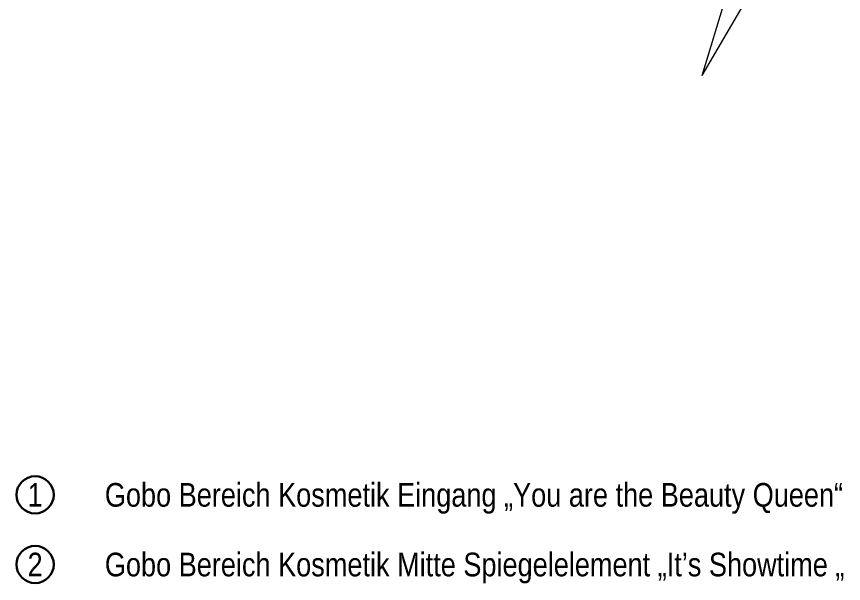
# Model space of a CAD drawing. Header units: millimetres. Extents: x 2027740 to 2136289, y -1533552 to -1491502.
# Drawn here: x 2100359 to 2109255, y -1519152 to -1513049 of the extents above; entities that cross this region are included whole.
import ezdxf
from ezdxf.enums import TextEntityAlignment as Align

# ---------------------------------------------------------------- set-up
doc = ezdxf.new("R2010")
doc.units = ezdxf.units.MM
doc.header["$MEASUREMENT"] = 0
doc.layers.add('01_Grundriss', color=7, linetype='Continuous', lineweight=0)
doc.layers.add('12_Deko', color=7, linetype='Continuous', lineweight=0)
doc.styles.add('Style-Arial Narrow', font='ARIALN.TTF')

# ---------------------------------------------------------------- blocks, each defined once
blk = doc.blocks.new('Nordpfeil')
at = {"color": 0}
for p, q in [((0.069, 16.46), (-2.16, -2.611)), ((0.069, 16.46), (2.298, -2.611)), ((0.069, 3.66), (0.069, -3.54)), ((-3.531, 0.06), (3.669, 0.06))]:
    blk.add_line(p, q, dxfattribs=at)
at = {"color": 0, "flags": 128}
for points in [[(-1.071, 1.512), (-1.071, -1.26), (-0.819, 1.26)], [(-0.693, 1.512), (-1.071, 1.512), (-0.819, 1.26)], [(-1.071, -1.26), (-0.819, -1.26), (-0.819, 1.26)], [(-0.819, 1.26), (0.945, -1.008), (-0.693, 1.512)], [(-0.819, 1.26), (0.819, -1.26), (0.945, -1.008)], [(1.197, -1.26), (1.197, 1.512), (0.945, -1.008)], [(1.197, 1.512), (0.945, 1.512), (0.945, -1.008)], [(0.819, -1.26), (1.197, -1.26), (0.945, -1.008)]]:
    blk.add_lwpolyline(points, close=True, dxfattribs=at)
at = {"color": 0}
blk.add_circle((0.069, 0.06), 3, dxfattribs=at)
blk.add_open_spline([(-2.16, -2.611), (-2.091, -3.18), (-1.611, -3.42), (0.069, -2.94), (1.749, -3.42), (2.229, -3.18), (2.298, -2.611)], degree=3, dxfattribs=at)
at = {"color": 0, "extrusion": (0, 0, -1)}
for points in [[(1.071, 1.512), (1.071, -1.26), (0.819, 1.26)], [(0.693, 1.512), (1.071, 1.512), (0.819, 1.26)], [(1.071, -1.26), (0.819, -1.26), (0.819, 1.26)], [(0.819, 1.26), (-0.819, -1.26), (-0.945, -1.008)]]:
    blk.add_solid(points, dxfattribs=at)
at = {"color": 0}
for points in [[(-0.819, 1.26), (0.945, -1.008), (-0.693, 1.512)], [(1.197, -1.26), (1.197, 1.512), (0.945, -1.008)], [(1.197, 1.512), (0.945, 1.512), (0.945, -1.008)], [(0.819, -1.26), (1.197, -1.26), (0.945, -1.008)]]:
    blk.add_solid(points, dxfattribs=at)

msp = doc.modelspace()

# ---------------------------------------------------------------- linework, layer by layer
at = {"layer": '12_Deko', "color": 6, "lineweight": 30}
for centre in [(2100558.7259, -1518198.0803), (2100558.7259, -1518948.0803)]:
    msp.add_circle(centre, 200, dxfattribs=at)

# ---------------------------------------------------------------- block references
at = {"layer": '01_Grundriss', "ltscale": 10, "xscale": 100, "yscale": 100, "zscale": 100, "rotation": 156.38}
msp.add_blockref('Nordpfeil', (2108399.3251, -1512178.2256), dxfattribs=at)

# ---------------------------------------------------------------- texts
at = {"layer": '12_Deko', "color": 6, "lineweight": 30, "style": 'Style-Arial Narrow'}
for s, p in [('1', (2100558.7259, -1518198.0803)), ('2', (2100558.7259, -1518948.0803))]:
    msp.add_text(s, height=254.5455, dxfattribs=at).set_placement(p, align=Align.MIDDLE_CENTER)
for s, p in [('Gobo Bereich Kosmetik Eingang „You are the Beauty Queen“', (2101308.7259, -1518198.0803)), ('Gobo Bereich Kosmetik Mitte Spiegelelement „It’s Showtime „', (2101308.7259, -1518948.0803))]:
    msp.add_text(s, height=254.545455, dxfattribs=at).set_placement(p, align=Align.MIDDLE_LEFT)

doc.saveas('drawing.dxf')
